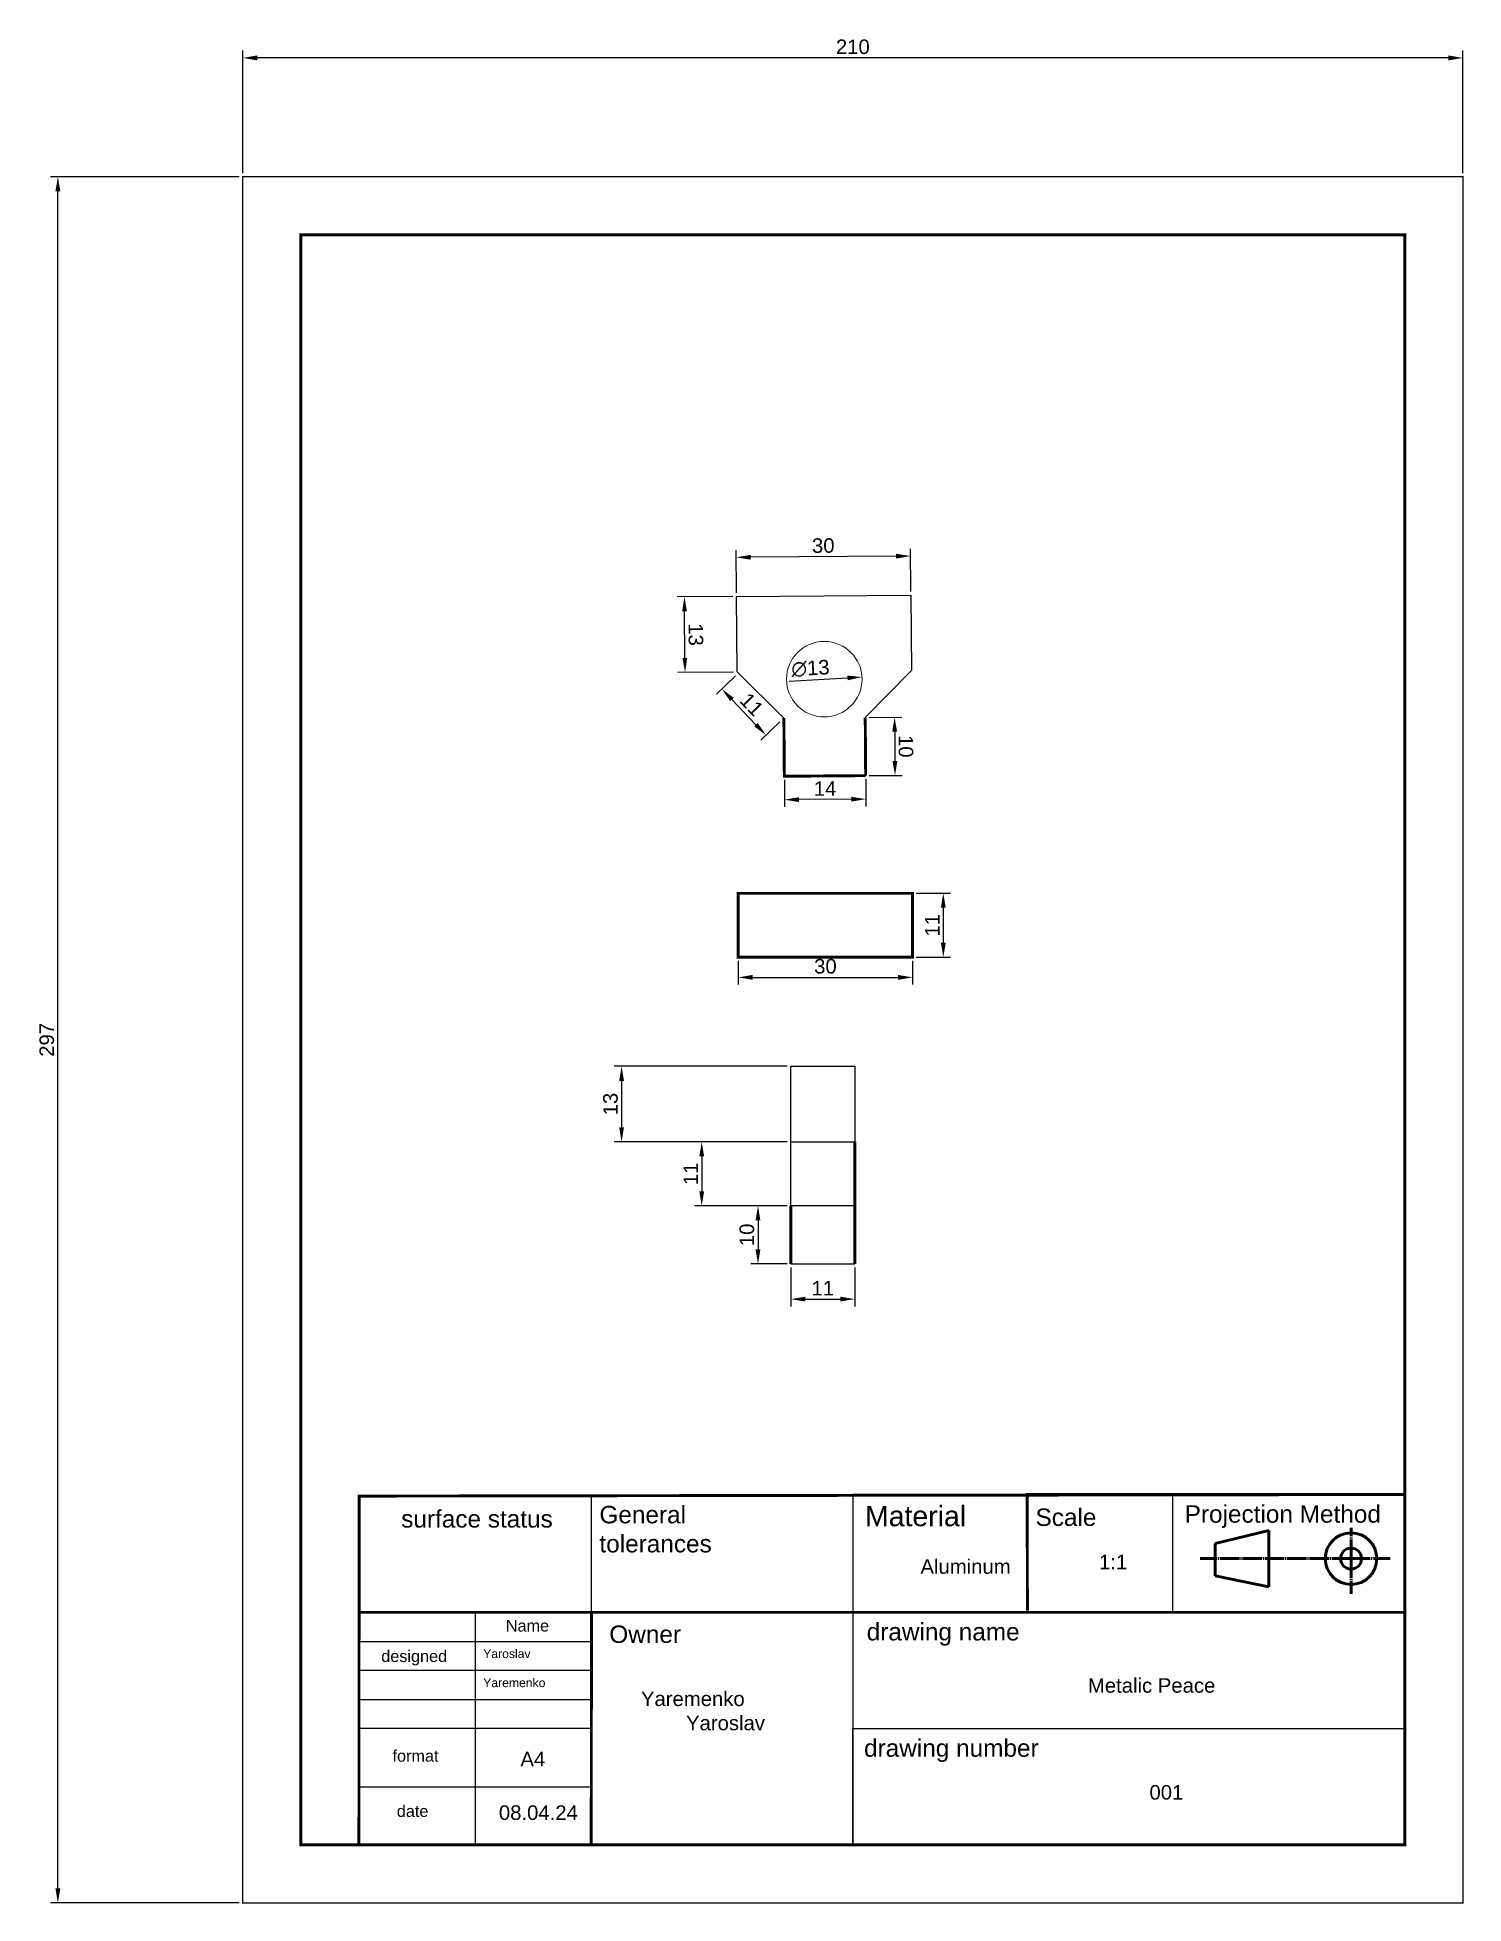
# Model space of a CAD drawing. Header units: millimetres. Extents: x -35 to 210, y 0 to 321.
import ezdxf

# ---------------------------------------------------------------- set-up
doc = ezdxf.new("R2010")
doc.units = ezdxf.units.MM
doc.header["$LTSCALE"] = 0.3
doc.linetypes.add('JIS_08_11', pattern=[12.8, 11, -0.6, 0.6, -0.6])
doc.styles.get("Standard").update_dxf_attribs({"font": 'Arial.ttf'})
doc.dimstyles.new('ISO-25', dxfattribs={"dimtxt": 2.5, "dimasz": 2.5, "dimexe": 1.25, "dimexo": 0.625, "dimtad": 1, "dimtxsty": 'Standard', "dimcen": 2.5, "dimadec": 0, "dimazin": 0, "dimtfac": 1, "dimtmove": 0, "dimatfit": 3, "dimfxl": 1, "dimarcsym": 0})

# ---------------------------------------------------------------- blocks, each defined once
blk = doc.blocks.new('*D1')
at = {"color": 0, "lineweight": -2, "transparency": 16777216}
for p, q in [((-0.62, 297), (-33.06, 297)), ((-31.81, 2.5), (-31.81, 294.5)), ((-0.62, 0), (-33.06, 0))]:
    blk.add_line(p, q, dxfattribs=at)
at = {"color": 0, "lineweight": 50, "transparency": 16777216}
for points in [[(-32.23, 294.5), (-31.39, 294.5), (-31.81, 297)], [(-32.23, 2.5), (-31.39, 2.5), (-31.81, 0)]]:
    blk.add_solid(points, dxfattribs=at)
at = {"layer": 'Defpoints', "color": 0, "lineweight": 50, "transparency": 16777216}
for p in [(-31.81, 297), (0, 297), (0, 0)]:
    blk.add_point(p, dxfattribs=at)
at = {"color": 0, "transparency": 16777216, "insert": (-33.71, 148.5), "char_height": 2.5, "attachment_point": 5, "rotation": 90}
blk.add_mtext('297', dxfattribs=at)
blk = doc.blocks.new('*D2')
at = {"color": 0, "lineweight": -2, "transparency": 16777216}
for p, q in [((0, 297.62), (0, 318.7)), ((210, 297.62), (210, 318.7)), ((207.5, 317.45), (2.5, 317.45))]:
    blk.add_line(p, q, dxfattribs=at)
at = {"color": 0, "lineweight": 50, "transparency": 16777216}
for points in [[(2.5, 317.87), (2.5, 317.03), (0, 317.45)], [(207.5, 317.87), (207.5, 317.03), (210, 317.45)]]:
    blk.add_solid(points, dxfattribs=at)
at = {"layer": 'Defpoints', "color": 0, "lineweight": 50, "transparency": 16777216}
for p in [(0, 317.45), (0, 297), (210, 297)]:
    blk.add_point(p, dxfattribs=at)
at = {"color": 0, "transparency": 16777216, "insert": (105, 319.35), "char_height": 2.5, "attachment_point": 5}
blk.add_mtext('210', dxfattribs=at)
blk = doc.blocks.new('*D3')
at = {"color": 0, "lineweight": -2, "transparency": 16777216}
for p, q in [((84.97, 225.42), (84.91, 232.77)), ((112.42, 231.72), (87.42, 231.53)), ((114.97, 225.65), (114.91, 232.99))]:
    blk.add_line(p, q, dxfattribs=at)
at = {"color": 0, "lineweight": 50, "transparency": 16777216}
for points in [[(87.42, 231.95), (87.43, 231.12), (84.92, 231.52)], [(112.42, 232.14), (112.42, 231.31), (114.92, 231.74)]]:
    blk.add_solid(points, dxfattribs=at)
at = {"layer": 'Defpoints', "color": 0, "lineweight": 50, "transparency": 16777216}
for p in [(84.92, 231.52), (84.97, 224.79), (114.97, 225.02)]:
    blk.add_point(p, dxfattribs=at)
at = {"color": 0, "transparency": 16777216, "insert": (99.91, 233.53), "char_height": 2.5, "attachment_point": 5, "rotation": 0.4344}
blk.add_mtext('30', dxfattribs=at)
blk = doc.blocks.new('*D4')
at = {"color": 0, "lineweight": -2, "transparency": 16777216}
for p, q in [((84.35, 224.79), (74.77, 224.72)), ((76.1, 214.23), (76.04, 222.23)), ((84.45, 211.79), (74.87, 211.72))]:
    blk.add_line(p, q, dxfattribs=at)
at = {"color": 0, "lineweight": 50, "transparency": 16777216}
for points in [[(76.45, 222.23), (75.62, 222.22), (76.02, 224.73)], [(76.51, 214.23), (75.68, 214.22), (76.12, 211.73)]]:
    blk.add_solid(points, dxfattribs=at)
at = {"layer": 'Defpoints', "color": 0, "lineweight": 50, "transparency": 16777216}
for p in [(84.97, 224.79), (76.02, 224.73), (85.07, 211.79)]:
    blk.add_point(p, dxfattribs=at)
at = {"color": 0, "transparency": 16777216, "insert": (77.97, 218.24), "char_height": 2.5, "attachment_point": 5, "rotation": 270.4344}
blk.add_mtext('13', dxfattribs=at)
blk = doc.blocks.new('*D5')
at = {"color": 0, "lineweight": -2, "transparency": 16777216}
for p, q in [((84.83, 211.15), (81.55, 208)), ((84.18, 207.06), (88.33, 202.73)), ((92.45, 203.21), (89.16, 200.06))]:
    blk.add_line(p, q, dxfattribs=at)
at = {"color": 0, "lineweight": 50, "transparency": 16777216}
for points in [[(84.48, 207.35), (83.88, 206.78), (82.45, 208.87)], [(88.63, 203.02), (88.03, 202.44), (90.06, 200.93)]]:
    blk.add_solid(points, dxfattribs=at)
at = {"layer": 'Defpoints', "color": 0, "lineweight": 50, "transparency": 16777216}
for p in [(85.28, 211.59), (92.9, 203.64), (90.06, 200.93)]:
    blk.add_point(p, dxfattribs=at)
at = {"color": 0, "transparency": 16777216, "insert": (87.61, 206.2), "char_height": 2.5, "attachment_point": 5, "rotation": 313.7879}
blk.add_mtext('11', dxfattribs=at)
blk = doc.blocks.new('*D6')
at = {"color": 0, "lineweight": -2, "transparency": 16777216}
blk.add_line((94.04, 210.23), (104.08, 210.78), dxfattribs=at)
at = {"color": 0, "lineweight": 50, "transparency": 16777216}
blk.add_solid([(104.05, 211.19), (104.1, 210.36), (106.57, 210.91)], dxfattribs=at)
at = {"layer": 'Defpoints', "color": 0, "lineweight": 50, "transparency": 16777216}
for p in [(93.59, 210.2), (106.57, 210.91)]:
    blk.add_point(p, dxfattribs=at)
at = {"color": 0, "transparency": 16777216, "insert": (97.7, 212.4), "char_height": 2.5, "attachment_point": 5, "rotation": 3.1413}
blk.add_mtext('∅13', dxfattribs=at)
blk = doc.blocks.new('*D7')
at = {"color": 0, "lineweight": -2, "transparency": 16777216}
for p, q in [((93.21, 193.23), (93.25, 188.57)), ((107.21, 193.34), (107.25, 188.67)), ((104.74, 189.91), (95.74, 189.84))]:
    blk.add_line(p, q, dxfattribs=at)
at = {"color": 0, "lineweight": 50, "transparency": 16777216}
for points in [[(95.74, 190.25), (95.74, 189.42), (93.24, 189.82)], [(104.74, 190.32), (104.74, 189.49), (107.24, 189.92)]]:
    blk.add_solid(points, dxfattribs=at)
at = {"layer": 'Defpoints', "color": 0, "lineweight": 50, "transparency": 16777216}
for p in [(93.21, 193.86), (107.21, 193.96), (93.24, 189.82)]:
    blk.add_point(p, dxfattribs=at)
at = {"color": 0, "transparency": 16777216, "insert": (100.22, 191.75), "char_height": 2.5, "attachment_point": 5, "rotation": 0.4344}
blk.add_mtext('14', dxfattribs=at)
blk = doc.blocks.new('*D8')
at = {"color": 0, "lineweight": -2, "transparency": 16777216}
for p, q in [((107.76, 203.97), (113.43, 204.01)), ((112.2, 201.5), (112.24, 196.5)), ((107.83, 193.97), (113.51, 194.01))]:
    blk.add_line(p, q, dxfattribs=at)
at = {"color": 0, "lineweight": 50, "transparency": 16777216}
for points in [[(112.62, 201.5), (111.78, 201.5), (112.18, 204)], [(112.66, 196.5), (111.82, 196.5), (112.26, 194)]]:
    blk.add_solid(points, dxfattribs=at)
at = {"layer": 'Defpoints', "color": 0, "lineweight": 50, "transparency": 16777216}
for p in [(107.13, 203.96), (107.21, 193.96), (112.26, 194)]:
    blk.add_point(p, dxfattribs=at)
at = {"color": 0, "transparency": 16777216, "insert": (114.12, 199.01), "char_height": 2.5, "attachment_point": 5, "rotation": 270.4344}
blk.add_mtext('10', dxfattribs=at)
blk = doc.blocks.new('*D9')
at = {"color": 0, "lineweight": -2, "transparency": 16777216}
for p, q in [((115.91, 173.72), (121.82, 173.72)), ((120.57, 171.22), (120.57, 165.22)), ((115.91, 162.72), (121.82, 162.72))]:
    blk.add_line(p, q, dxfattribs=at)
at = {"color": 0, "lineweight": 50, "transparency": 16777216}
for points in [[(120.15, 171.22), (120.99, 171.22), (120.57, 173.72)], [(120.15, 165.22), (120.99, 165.22), (120.57, 162.72)]]:
    blk.add_solid(points, dxfattribs=at)
at = {"layer": 'Defpoints', "color": 0, "lineweight": 50, "transparency": 16777216}
for p in [(115.28, 173.72), (115.28, 162.72), (120.57, 162.72)]:
    blk.add_point(p, dxfattribs=at)
at = {"color": 0, "lineweight": 50, "transparency": 16777216, "insert": (118.69, 168.22), "char_height": 2.5, "attachment_point": 5, "rotation": 90}
blk.add_mtext('11', dxfattribs=at)
blk = doc.blocks.new('*D10')
at = {"color": 0, "lineweight": -2, "transparency": 16777216}
for p, q in [((85.28, 162.09), (85.28, 158)), ((115.28, 162.09), (115.28, 158)), ((87.78, 159.25), (112.78, 159.25))]:
    blk.add_line(p, q, dxfattribs=at)
at = {"color": 0, "lineweight": 50, "transparency": 16777216}
for points in [[(87.78, 159.67), (87.78, 158.83), (85.28, 159.25)], [(112.78, 159.67), (112.78, 158.83), (115.28, 159.25)]]:
    blk.add_solid(points, dxfattribs=at)
at = {"layer": 'Defpoints', "color": 0, "lineweight": 50, "transparency": 16777216}
for p in [(85.28, 162.72), (115.28, 162.72), (115.28, 159.25)]:
    blk.add_point(p, dxfattribs=at)
at = {"color": 0, "lineweight": 50, "transparency": 16777216, "insert": (100.28, 161.15), "char_height": 2.5, "attachment_point": 5}
blk.add_mtext('30', dxfattribs=at)
blk = doc.blocks.new('*D11')
at = {"color": 0, "lineweight": -2, "transparency": 16777216}
for p, q in [((93.71, 119.95), (87.43, 119.95)), ((88.68, 117.45), (88.68, 112.45)), ((93.71, 109.95), (87.43, 109.95))]:
    blk.add_line(p, q, dxfattribs=at)
at = {"color": 0, "lineweight": 50, "transparency": 16777216}
for points in [[(88.26, 117.45), (89.09, 117.45), (88.68, 119.95)], [(88.26, 112.45), (89.09, 112.45), (88.68, 109.95)]]:
    blk.add_solid(points, dxfattribs=at)
at = {"layer": 'Defpoints', "color": 0, "lineweight": 50, "transparency": 16777216}
for p in [(94.33, 119.95), (88.68, 109.95), (94.33, 109.95)]:
    blk.add_point(p, dxfattribs=at)
at = {"color": 0, "lineweight": 50, "transparency": 16777216, "insert": (86.77, 114.95), "char_height": 2.5, "attachment_point": 5, "rotation": 90}
blk.add_mtext('10', dxfattribs=at)
blk = doc.blocks.new('*D12')
at = {"color": 0, "lineweight": -2, "transparency": 16777216}
for p, q in [((93.71, 130.95), (77.74, 130.95)), ((78.99, 128.45), (78.99, 122.45)), ((93.71, 119.95), (77.74, 119.95))]:
    blk.add_line(p, q, dxfattribs=at)
at = {"color": 0, "lineweight": 50, "transparency": 16777216}
for points in [[(78.58, 128.45), (79.41, 128.45), (78.99, 130.95)], [(78.58, 122.45), (79.41, 122.45), (78.99, 119.95)]]:
    blk.add_solid(points, dxfattribs=at)
at = {"layer": 'Defpoints', "color": 0, "lineweight": 50, "transparency": 16777216}
for p in [(94.33, 130.95), (78.99, 119.95), (94.33, 119.95)]:
    blk.add_point(p, dxfattribs=at)
at = {"color": 0, "lineweight": 50, "transparency": 16777216, "insert": (77.11, 125.45), "char_height": 2.5, "attachment_point": 5, "rotation": 90}
blk.add_mtext('11', dxfattribs=at)
blk = doc.blocks.new('*D13')
at = {"color": 0, "lineweight": -2, "transparency": 16777216}
for p, q in [((93.71, 143.95), (63.95, 143.95)), ((65.2, 141.45), (65.2, 133.45)), ((93.71, 130.95), (63.95, 130.95))]:
    blk.add_line(p, q, dxfattribs=at)
at = {"color": 0, "lineweight": 50, "transparency": 16777216}
for points in [[(64.79, 141.45), (65.62, 141.45), (65.2, 143.95)], [(64.79, 133.45), (65.62, 133.45), (65.2, 130.95)]]:
    blk.add_solid(points, dxfattribs=at)
at = {"layer": 'Defpoints', "color": 0, "lineweight": 50, "transparency": 16777216}
for p in [(94.33, 143.95), (65.2, 130.95), (94.33, 130.95)]:
    blk.add_point(p, dxfattribs=at)
at = {"color": 0, "lineweight": 50, "transparency": 16777216, "insert": (63.3, 137.45), "char_height": 2.5, "attachment_point": 5, "rotation": 90}
blk.add_mtext('13', dxfattribs=at)
blk = doc.blocks.new('*D14')
at = {"color": 0, "lineweight": -2, "transparency": 16777216}
for p, q in [((94.33, 109.33), (94.33, 102.64)), ((105.33, 109.33), (105.33, 102.64)), ((96.83, 103.89), (102.83, 103.89))]:
    blk.add_line(p, q, dxfattribs=at)
at = {"color": 0, "lineweight": 50, "transparency": 16777216}
for points in [[(96.83, 104.31), (96.83, 103.48), (94.33, 103.89)], [(102.83, 104.31), (102.83, 103.48), (105.33, 103.89)]]:
    blk.add_solid(points, dxfattribs=at)
at = {"layer": 'Defpoints', "color": 0, "lineweight": 50, "transparency": 16777216}
for p in [(94.33, 109.95), (105.33, 109.95), (105.33, 103.89)]:
    blk.add_point(p, dxfattribs=at)
at = {"color": 0, "lineweight": 50, "transparency": 16777216, "insert": (99.83, 105.77), "char_height": 2.5, "attachment_point": 5}
blk.add_mtext('11', dxfattribs=at)

msp = doc.modelspace()

# ---------------------------------------------------------------- linework, layer by layer
for p, q in [((84.974, 224.794), (114.973, 225.022)), ((85.072, 211.795), (84.974, 224.794)), ((114.973, 225.022), (115.071, 212.022)), ((115.071, 212.022), (107.132, 203.962)), ((94.332, 130.953), (94.332, 143.953)), ((94.332, 143.953), (105.332, 143.953)), ((105.332, 143.953), (105.332, 130.953)), ((94.332, 119.953), (94.332, 130.953)), ((94.332, 130.953), (105.332, 130.953)), ((105.332, 119.953), (94.332, 119.953)), ((94.332, 109.953), (105.332, 109.953))]:
    msp.add_line(p, q)
at = {"color": 0, "lineweight": 0}
msp.add_line((85.072, 211.795), (93.133, 203.856), dxfattribs=at)
at = {"lineweight": 50}
for p, q in [((105.332, 130.953), (105.332, 119.953)), ((94.332, 119.953), (94.332, 109.953)), ((105.332, 109.953), (105.332, 119.953)), ((167.358, 61.837), (176.572, 64.082)), ((167.358, 61.837), (167.358, 56.264)), ((176.572, 64.082), (176.572, 54.407)), ((167.358, 56.264), (176.572, 54.407))]:
    msp.add_line(p, q, dxfattribs=at)
at = {"linetype": 'JIS_08_11', "lineweight": 50}
for q in [(190.742, 64.545), (164.802, 59.244), (197.479, 59.244), (190.742, 53.207)]:
    msp.add_line((190.742, 59.244), q, dxfattribs=at)
at = {"ltscale": 0.5, "const_width": 0.25}
msp.add_lwpolyline([(0, 0), (210, 0), (210, 297), (0, 297), (0, 0)], dxfattribs=at)
at = {"const_width": 0.5}
for points in [[(10, 10), (200, 10), (200, 287), (10, 287), (10, 10)], [(107.208, 193.962), (93.208, 193.856), (93.133, 203.856), (93.133, 203.856)], [(107.208, 193.962), (107.132, 203.962)], [(200, 10), (20, 10), (20.032, 70), (200.031, 70.272), (200, 10)], [(200, 70.272), (135, 70.272), (135.047, 50.272)], [(200, 10), (200, 50), (20.021, 50), (60.021, 50), (59.978, 10)]]:
    msp.add_lwpolyline(points, dxfattribs=at)
msp.add_lwpolyline([(85.283, 173.715), (115.283, 173.715), (115.283, 162.715), (85.283, 162.715)], close=True, dxfattribs=at)
for points in [[(60.021, 50), (60.021, 70.06)], [(135, 70.272), (80.031, 70.136)], [(135, 70.272), (105, 70.272), (105, 10), (105, 30), (200, 30)], [(200, 70.272), (160, 70.272), (160, 50.272)], [(40.021, 50), (40.021, 10)], [(19.978, 29.988), (20.01, 34.988), (60.01, 34.988), (60.021, 40), (20.016, 40), (20.021, 45), (60.016, 45)], [(20, 10), (20, 20), (60, 19.998), (59.978, 30), (19.978, 29.988)]]:
    msp.add_lwpolyline(points)
at = {"color": 0, "lineweight": 0}
msp.add_circle((100.082, 210.557), 6.5, dxfattribs=at)
at = {"lineweight": 50}
for radius in [4.437, 1.805]:
    msp.add_circle((190.742, 59.244), radius, dxfattribs=at)

# ---------------------------------------------------------------- texts
at = {"attachment_point": 1}
for s, width, heights, insert, char_height in [('surface status', 77.79858, [0], (27.272, 67.588), 3), ('General \\Ptolerances', 24.84443, [0], (61.386, 68.316), 3), ('Material', 36.6278, [0], (107.1, 68.316), 3.5), ('Scale', 35.20812, [0], (136.437, 67.866), 3), ('Projection Method', 52.81218, [0], (162.105, 68.427), 3), ('1:1', 2.48733, [0], (147.367, 59.917), 2.5), ('drawing name', 40.88685, [0], (107.384, 48.166), 3), ('Owner', 17.88799, [0], (63.09, 47.74), 3), ('designed', 10.93156, [0], (23.837, 43.468), 2), ('format', 10.78959, [0], (25.777, 26.309), 2), ('drawing number', 55.3676, [3.882], (106.928, 28.155), 3), ('date', 9.22794, [0], (26.519, 16.805), 2)]:
    msp.add_mtext_dynamic_manual_height_columns(s, width=width, gutter_width=12.5, heights=heights, dxfattribs=dict(at, insert=insert, char_height=char_height))
at = {"lineweight": 50, "attachment_point": 1}
for s, width, insert, char_height in [('Aluminum', 22.75783, (116.637, 59.129), 2.5), ('Yaroslav\\P\\PYaremenko', 18.62423, (41.386, 43.635), 1.5), ('Metalic Peace', 75.41852, (145.456, 38.67), 2.5), ('Yaremenko\\P        Yaroslav', 27.19838, (68.531, 36.377), 2.5), ('A4', 12.20006, (47.792, 26.007), 2.5), ('001', 56.06198, (156.047, 20.284), 2.5), ('08.04.24', 13.34302, (44.083, 16.791), 2.5)]:
    msp.add_mtext_dynamic_manual_height_columns(s, width=width, gutter_width=12.5, heights=[0], dxfattribs=dict(at, insert=insert, char_height=char_height))
at = {"insert": (45.276, 52.871), "char_height": 2.5, "width": 28.10971, "attachment_point": 1}
msp.add_mtext('\\P{\\H0.8x;Name}', dxfattribs=at)

# ---------------------------------------------------------------- dimensions: what is measured, and where the dimension line sits
dim = msp.add_linear_dim(base=(0, 317.45), p1=(210, 297), p2=(0, 297), dimstyle='ISO-25')
dim.commit()
dim.dimension.update_dxf_attribs({"geometry": '*D2', "text_midpoint": (105, 319.352)})
for base, p1, p2, angle, picture, middle in [((-31.808, 297), (0, 0), (0, 297), 90, '*D1', (-33.71, 148.5)), ((84.923, 231.515), (114.973, 225.022), (84.974, 224.794), 180.43442, '*D3', (99.908, 233.531)), ((76.018, 224.726), (85.072, 211.795), (84.974, 224.794), 270.43442, '*D4', (77.97, 218.241)), ((112.258, 194), (107.132, 203.962), (107.208, 193.962), 270.43442, '*D8', (114.122, 199.015)), ((93.239, 189.818), (107.208, 193.962), (93.208, 193.856), 180.43442, '*D7', (100.225, 191.752))]:
    dim = msp.add_linear_dim(base=base, p1=p1, p2=p2, angle=angle, dimstyle='ISO-25')
    dim.commit()
    dim.dimension.update_dxf_attribs({"geometry": picture, "text_midpoint": middle})
dim = msp.add_diameter_dim_2p(p1=(93.592, 210.201), p2=(106.572, 210.914), dimstyle='ISO-25')
dim.commit()
dim.dimension.update_dxf_attribs({"geometry": '*D6', "text_midpoint": (97.81, 210.433), "dimtype": 163})
dim = msp.add_aligned_dim(p1=(85.285, 211.585), p2=(92.898, 203.643), distance=-3.926, dimstyle='ISO-25')
dim.commit()
dim.dimension.update_dxf_attribs({"geometry": '*D5', "text_midpoint": (87.614, 206.198)})
at = {"lineweight": 50}
for base, p1, p2, picture, middle in [((120.569, 162.715), (115.283, 173.715), (115.283, 162.715), '*D9', (118.689, 168.215)), ((65.203, 130.953), (94.332, 143.953), (94.332, 130.953), '*D13', (63.3, 137.453)), ((78.993, 119.953), (94.332, 130.953), (94.332, 119.953), '*D12', (77.113, 125.453)), ((88.676, 109.953), (94.332, 119.953), (94.332, 109.953), '*D11', (86.775, 114.953))]:
    dim = msp.add_linear_dim(base=base, p1=p1, p2=p2, angle=90, dimstyle='ISO-25', dxfattribs=at)
    dim.commit()
    dim.dimension.update_dxf_attribs({"geometry": picture, "text_midpoint": middle})
for base, p1, p2, picture, middle in [((115.283, 159.251), (85.283, 162.715), (115.283, 162.715), '*D10', (100.283, 161.153)), ((105.332, 103.895), (94.332, 109.953), (105.332, 109.953), '*D14', (99.832, 105.775))]:
    dim = msp.add_linear_dim(base=base, p1=p1, p2=p2, dimstyle='ISO-25', dxfattribs=at)
    dim.commit()
    dim.dimension.update_dxf_attribs({"geometry": picture, "text_midpoint": middle})

doc.saveas('drawing.dxf')
